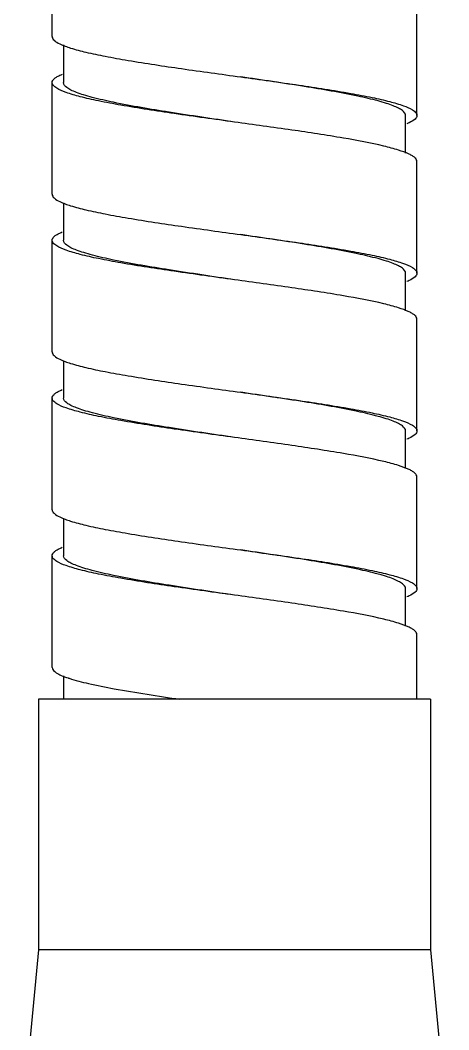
# Model space of a CAD drawing. Header units: millimetres. Extents: x 3766 to 4318, y 26587 to 26937.
# Drawn here: x 3994.39 to 4013.2, y 26761.88 to 26806.16 of the extents above; entities that cross this region are included whole.
import ezdxf

# ---------------------------------------------------------------- set-up
doc = ezdxf.new("R2010")
doc.units = ezdxf.units.MM

msp = doc.modelspace()

# ---------------------------------------------------------------- linework, layer by layer
for points in [[(3995.793, 26805.442), (3995.793, 26805.442), (3995.793, 26810.341), (3995.793, 26810.341)], [(4011.798, 26801.983), (4011.798, 26801.983), (4011.798, 26806.882), (4011.798, 26806.882)], [(3996.131, 26803.745), (3996.167, 26803.762), (3996.203, 26803.779), (3996.241, 26803.794)], [(3995.793, 26798.525), (3995.793, 26798.525), (3995.793, 26803.423), (3995.793, 26803.423)], [(4011.463, 26801.664), (4011.427, 26801.646), (4011.39, 26801.63), (4011.354, 26801.616)], [(4011.798, 26795.067), (4011.798, 26795.067), (4011.798, 26799.965), (4011.798, 26799.965)], [(3996.131, 26796.827), (3996.166, 26796.845), (3996.203, 26796.861), (3996.239, 26796.875)], [(3995.793, 26791.608), (3995.793, 26791.608), (3995.793, 26796.506), (3995.793, 26796.506)], [(4011.463, 26794.747), (4011.427, 26794.729), (4011.39, 26794.713), (4011.352, 26794.697)], [(4011.798, 26788.148), (4011.798, 26788.148), (4011.798, 26793.048), (4011.798, 26793.048)], [(3996.131, 26789.91), (3996.167, 26789.928), (3996.203, 26789.944), (3996.239, 26789.958)], [(3995.793, 26784.69), (3995.793, 26784.69), (3995.793, 26789.589), (3995.793, 26789.589)], [(4011.463, 26787.83), (4011.427, 26787.812), (4011.391, 26787.796), (4011.354, 26787.78)], [(4011.798, 26781.231), (4011.798, 26781.231), (4011.798, 26786.131), (4011.798, 26786.131)], [(3996.131, 26782.993), (3996.167, 26783.009), (3996.203, 26783.025), (3996.239, 26783.041)], [(3995.793, 26777.773), (3995.793, 26777.773), (3995.793, 26782.671), (3995.793, 26782.671)], [(4011.462, 26780.912), (4011.426, 26780.894), (4011.388, 26780.878), (4011.352, 26780.862)], [(4011.798, 26776.377), (4011.798, 26776.377), (4011.798, 26779.212), (4011.798, 26779.212)], [(3996.29, 26777.4), (3996.29, 26777.4), (3996.293, 26776.377), (3996.293, 26776.377)], [(3996.495, 26777.309), (3996.508, 26777.303), (3996.522, 26777.299), (3996.535, 26777.295)], [(4012.397, 26776.377), (4012.397, 26776.377), (3995.192, 26776.377), (3995.192, 26776.377)], [(3995.192, 26776.377), (3995.192, 26776.377), (3995.192, 26765.379), (3995.192, 26765.379)], [(4012.397, 26776.377), (4012.397, 26776.377), (4012.397, 26765.379), (4012.397, 26765.379)], [(3995.192, 26765.379), (3995.192, 26765.379), (3994.392, 26756.916), (3994.392, 26756.916)], [(4012.397, 26765.379), (4012.397, 26765.379), (3995.192, 26765.379), (3995.192, 26765.379)], [(4012.397, 26765.379), (4012.397, 26765.379), (4013.197, 26756.916), (4013.197, 26756.916)]]:
    msp.add_open_spline(points, degree=3)
for points, knots in [([(3995.793, 26805.442), (3995.793, 26805.382), (3995.831, 26805.327), (3995.877, 26805.283), (3995.877, 26805.283), (3995.949, 26805.21), (3996.037, 26805.166), (3996.126, 26805.124)], [0, 0, 0, 0, 0.5, 0.5, 0.5, 0.5, 1, 1, 1, 1]), ([(3996.126, 26805.124), (3996.28, 26805.05), (3996.441, 26804.992), (3996.603, 26804.942), (3996.603, 26804.942), (3996.825, 26804.873), (3997.05, 26804.814), (3997.275, 26804.761), (3997.275, 26804.761), (3997.556, 26804.694), (3997.84, 26804.635), (3998.123, 26804.58), (3998.123, 26804.58), (3998.455, 26804.516), (3998.788, 26804.456), (3999.123, 26804.4), (3999.123, 26804.4), (3999.904, 26804.267), (4000.687, 26804.15), (4001.471, 26804.037), (4001.471, 26804.037), (4002.336, 26803.913), (4003.202, 26803.795), (4004.067, 26803.676)], [0, 0, 0, 0, 0.166667, 0.166667, 0.166667, 0.166667, 0.333333, 0.333333, 0.333333, 0.333333, 0.5, 0.5, 0.5, 0.5, 0.666667, 0.666667, 0.666667, 0.666667, 0.833333, 0.833333, 0.833333, 0.833333, 1, 1, 1, 1]), ([(3996.29, 26805.074), (3996.29, 26805.074), (3996.293, 26803.945), (3996.293, 26803.945), (3996.293, 26803.945), (3996.293, 26803.945), (3996.293, 26803.424), (3996.293, 26803.424)], [0, 0, 0, 0, 0.5, 0.5, 0.5, 0.5, 1, 1, 1, 1]), ([(3995.793, 26803.423), (3995.793, 26803.485), (3995.833, 26803.541), (3995.878, 26803.584), (3995.878, 26803.584), (3995.91, 26803.616), (3995.946, 26803.641), (3995.984, 26803.665), (3995.984, 26803.665), (3996.031, 26803.695), (3996.08, 26803.721), (3996.131, 26803.745)], [0, 0, 0, 0, 0.333333, 0.333333, 0.333333, 0.333333, 0.666667, 0.666667, 0.666667, 0.666667, 1, 1, 1, 1]), ([(4011.302, 26801.983), (4011.302, 26802.068), (4011.235, 26802.141), (4011.165, 26802.195), (4011.165, 26802.195), (4011.11, 26802.239), (4011.054, 26802.271), (4010.996, 26802.302), (4010.996, 26802.302), (4010.92, 26802.339), (4010.84, 26802.375), (4010.76, 26802.408), (4010.76, 26802.408), (4010.661, 26802.446), (4010.56, 26802.481), (4010.46, 26802.513), (4010.46, 26802.513), (4010.34, 26802.551), (4010.219, 26802.586), (4010.097, 26802.619), (4010.097, 26802.619), (4009.802, 26802.698), (4009.503, 26802.766), (4009.204, 26802.83), (4009.204, 26802.83), (4008.426, 26802.994), (4007.642, 26803.127), (4006.858, 26803.253), (4006.858, 26803.253), (4005.928, 26803.402), (4004.999, 26803.539), (4004.067, 26803.676)], [0, 0, 0, 0, 0.125, 0.125, 0.125, 0.125, 0.25, 0.25, 0.25, 0.25, 0.375, 0.375, 0.375, 0.375, 0.5, 0.5, 0.5, 0.5, 0.625, 0.625, 0.625, 0.625, 0.75, 0.75, 0.75, 0.75, 0.875, 0.875, 0.875, 0.875, 1, 1, 1, 1]), ([(4004.067, 26803.676), (4004.922, 26803.558), (4005.777, 26803.439), (4006.632, 26803.313), (4006.632, 26803.313), (4007.387, 26803.204), (4008.143, 26803.087), (4008.893, 26802.952), (4008.893, 26802.952), (4009.208, 26802.896), (4009.521, 26802.837), (4009.832, 26802.772), (4009.832, 26802.772), (4010.093, 26802.717), (4010.353, 26802.659), (4010.61, 26802.591), (4010.61, 26802.591), (4010.81, 26802.539), (4011.009, 26802.481), (4011.204, 26802.41), (4011.204, 26802.41), (4011.34, 26802.361), (4011.475, 26802.306), (4011.599, 26802.23)], [0, 0, 0, 0, 0.166667, 0.166667, 0.166667, 0.166667, 0.333333, 0.333333, 0.333333, 0.333333, 0.5, 0.5, 0.5, 0.5, 0.666667, 0.666667, 0.666667, 0.666667, 0.833333, 0.833333, 0.833333, 0.833333, 1, 1, 1, 1]), ([(3995.995, 26803.176), (3995.964, 26803.194), (3995.934, 26803.214), (3995.906, 26803.238), (3995.906, 26803.238), (3995.849, 26803.285), (3995.793, 26803.351), (3995.793, 26803.423)], [0, 0, 0, 0, 0.5, 0.5, 0.5, 0.5, 1, 1, 1, 1]), ([(4003.795, 26801.694), (4002.914, 26801.815), (4002.033, 26801.937), (4001.152, 26802.065), (4001.152, 26802.065), (4000.37, 26802.179), (3999.587, 26802.298), (3998.807, 26802.434), (3998.807, 26802.434), (3998.48, 26802.492), (3998.155, 26802.553), (3997.83, 26802.62), (3997.83, 26802.62), (3997.559, 26802.677), (3997.288, 26802.737), (3997.021, 26802.805), (3997.021, 26802.805), (3996.813, 26802.86), (3996.606, 26802.919), (3996.403, 26802.991), (3996.403, 26802.991), (3996.262, 26803.04), (3996.122, 26803.097), (3995.995, 26803.176)], [0, 0, 0, 0, 0.166667, 0.166667, 0.166667, 0.166667, 0.333333, 0.333333, 0.333333, 0.333333, 0.5, 0.5, 0.5, 0.5, 0.666667, 0.666667, 0.666667, 0.666667, 0.833333, 0.833333, 0.833333, 0.833333, 1, 1, 1, 1]), ([(4003.795, 26801.694), (4002.837, 26801.835), (4001.879, 26801.975), (4000.923, 26802.127), (4000.923, 26802.127), (4000.109, 26802.255), (3999.295, 26802.392), (3998.487, 26802.559), (3998.487, 26802.559), (3998.175, 26802.624), (3997.864, 26802.694), (3997.555, 26802.776), (3997.555, 26802.776), (3997.427, 26802.809), (3997.302, 26802.845), (3997.176, 26802.884), (3997.176, 26802.884), (3997.07, 26802.916), (3996.966, 26802.952), (3996.862, 26802.992), (3996.862, 26802.992), (3996.777, 26803.024), (3996.694, 26803.06), (3996.614, 26803.099), (3996.614, 26803.099), (3996.552, 26803.13), (3996.495, 26803.164), (3996.436, 26803.208), (3996.436, 26803.208), (3996.364, 26803.264), (3996.293, 26803.337), (3996.293, 26803.424)], [0, 0, 0, 0, 0.125, 0.125, 0.125, 0.125, 0.25, 0.25, 0.25, 0.25, 0.375, 0.375, 0.375, 0.375, 0.5, 0.5, 0.5, 0.5, 0.625, 0.625, 0.625, 0.625, 0.75, 0.75, 0.75, 0.75, 0.875, 0.875, 0.875, 0.875, 1, 1, 1, 1]), ([(4011.297, 26800.334), (4011.297, 26800.334), (4011.3, 26801.509), (4011.3, 26801.509), (4011.3, 26801.509), (4011.3, 26801.509), (4011.302, 26801.983), (4011.302, 26801.983)], [0, 0, 0, 0, 0.5, 0.5, 0.5, 0.5, 1, 1, 1, 1]), ([(4011.798, 26801.983), (4011.798, 26801.923), (4011.758, 26801.868), (4011.714, 26801.824), (4011.714, 26801.824), (4011.64, 26801.751), (4011.552, 26801.707), (4011.463, 26801.664)], [0, 0, 0, 0, 0.5, 0.5, 0.5, 0.5, 1, 1, 1, 1]), ([(4011.599, 26802.23), (4011.629, 26802.211), (4011.657, 26802.191), (4011.685, 26802.168), (4011.685, 26802.168), (4011.742, 26802.12), (4011.798, 26802.056), (4011.798, 26801.983)], [0, 0, 0, 0, 0.5, 0.5, 0.5, 0.5, 1, 1, 1, 1]), ([(4011.459, 26800.286), (4011.311, 26800.357), (4011.154, 26800.413), (4010.995, 26800.462), (4010.995, 26800.462), (4010.782, 26800.529), (4010.566, 26800.585), (4010.348, 26800.638), (4010.348, 26800.638), (4009.762, 26800.779), (4009.168, 26800.889), (4008.572, 26800.989), (4008.572, 26800.989), (4007.819, 26801.118), (4007.066, 26801.233), (4006.311, 26801.343), (4006.311, 26801.343), (4005.472, 26801.463), (4004.633, 26801.578), (4003.795, 26801.694)], [0, 0, 0, 0, 0.2, 0.2, 0.2, 0.2, 0.4, 0.4, 0.4, 0.4, 0.6, 0.6, 0.6, 0.6, 0.8, 0.8, 0.8, 0.8, 1, 1, 1, 1]), ([(4011.798, 26799.965), (4011.798, 26800.025), (4011.758, 26800.081), (4011.712, 26800.125), (4011.712, 26800.125), (4011.68, 26800.157), (4011.644, 26800.183), (4011.607, 26800.205), (4011.607, 26800.205), (4011.56, 26800.235), (4011.51, 26800.262), (4011.459, 26800.286)], [0, 0, 0, 0, 0.333333, 0.333333, 0.333333, 0.333333, 0.666667, 0.666667, 0.666667, 0.666667, 1, 1, 1, 1]), ([(3995.793, 26798.525), (3995.793, 26798.465), (3995.831, 26798.41), (3995.877, 26798.366), (3995.877, 26798.366), (3995.95, 26798.292), (3996.037, 26798.248), (3996.127, 26798.205)], [0, 0, 0, 0, 0.5, 0.5, 0.5, 0.5, 1, 1, 1, 1]), ([(3996.127, 26798.205), (3996.281, 26798.132), (3996.441, 26798.075), (3996.605, 26798.025), (3996.605, 26798.025), (3996.827, 26797.955), (3997.052, 26797.898), (3997.276, 26797.844), (3997.276, 26797.844), (3997.557, 26797.777), (3997.841, 26797.718), (3998.123, 26797.662), (3998.123, 26797.662), (3998.456, 26797.598), (3998.789, 26797.539), (3999.124, 26797.481), (3999.124, 26797.481), (3999.904, 26797.349), (4000.688, 26797.233), (4001.472, 26797.12), (4001.472, 26797.12), (4002.336, 26796.996), (4003.202, 26796.877), (4004.067, 26796.758)], [0, 0, 0, 0, 0.166667, 0.166667, 0.166667, 0.166667, 0.333333, 0.333333, 0.333333, 0.333333, 0.5, 0.5, 0.5, 0.5, 0.666667, 0.666667, 0.666667, 0.666667, 0.833333, 0.833333, 0.833333, 0.833333, 1, 1, 1, 1]), ([(3996.29, 26798.156), (3996.29, 26798.156), (3996.293, 26797.027), (3996.293, 26797.027), (3996.293, 26797.027), (3996.293, 26797.027), (3996.293, 26796.506), (3996.293, 26796.506)], [0, 0, 0, 0, 0.5, 0.5, 0.5, 0.5, 1, 1, 1, 1]), ([(3995.793, 26796.506), (3995.793, 26796.566), (3995.833, 26796.623), (3995.877, 26796.667), (3995.877, 26796.667), (3995.91, 26796.699), (3995.946, 26796.724), (3995.984, 26796.747), (3995.984, 26796.747), (3996.031, 26796.776), (3996.08, 26796.803), (3996.131, 26796.827)], [0, 0, 0, 0, 0.333333, 0.333333, 0.333333, 0.333333, 0.666667, 0.666667, 0.666667, 0.666667, 1, 1, 1, 1]), ([(4011.302, 26795.068), (4011.303, 26795.152), (4011.235, 26795.224), (4011.165, 26795.279), (4011.165, 26795.279), (4011.109, 26795.323), (4011.053, 26795.356), (4010.994, 26795.385), (4010.994, 26795.385), (4010.918, 26795.424), (4010.839, 26795.459), (4010.757, 26795.491), (4010.757, 26795.491), (4010.658, 26795.529), (4010.558, 26795.564), (4010.457, 26795.596), (4010.457, 26795.596), (4010.337, 26795.634), (4010.215, 26795.669), (4010.093, 26795.702), (4010.093, 26795.702), (4009.798, 26795.782), (4009.499, 26795.849), (4009.198, 26795.913), (4009.198, 26795.913), (4008.422, 26796.077), (4007.64, 26796.21), (4006.857, 26796.336), (4006.857, 26796.336), (4005.928, 26796.485), (4004.999, 26796.621), (4004.067, 26796.758)], [0, 0, 0, 0, 0.125, 0.125, 0.125, 0.125, 0.25, 0.25, 0.25, 0.25, 0.375, 0.375, 0.375, 0.375, 0.5, 0.5, 0.5, 0.5, 0.625, 0.625, 0.625, 0.625, 0.75, 0.75, 0.75, 0.75, 0.875, 0.875, 0.875, 0.875, 1, 1, 1, 1]), ([(4004.067, 26796.758), (4004.922, 26796.64), (4005.777, 26796.522), (4006.631, 26796.396), (4006.631, 26796.396), (4007.385, 26796.285), (4008.14, 26796.17), (4008.892, 26796.035), (4008.892, 26796.035), (4009.205, 26795.979), (4009.519, 26795.92), (4009.831, 26795.855), (4009.831, 26795.855), (4010.092, 26795.8), (4010.352, 26795.742), (4010.608, 26795.674), (4010.608, 26795.674), (4010.808, 26795.622), (4011.007, 26795.564), (4011.202, 26795.493), (4011.202, 26795.493), (4011.339, 26795.444), (4011.474, 26795.389), (4011.597, 26795.313)], [0, 0, 0, 0, 0.166667, 0.166667, 0.166667, 0.166667, 0.333333, 0.333333, 0.333333, 0.333333, 0.5, 0.5, 0.5, 0.5, 0.666667, 0.666667, 0.666667, 0.666667, 0.833333, 0.833333, 0.833333, 0.833333, 1, 1, 1, 1]), ([(3995.995, 26796.259), (3995.964, 26796.277), (3995.936, 26796.296), (3995.906, 26796.32), (3995.906, 26796.32), (3995.849, 26796.368), (3995.793, 26796.434), (3995.793, 26796.506)], [0, 0, 0, 0, 0.5, 0.5, 0.5, 0.5, 1, 1, 1, 1]), ([(4003.795, 26794.776), (4002.914, 26794.898), (4002.034, 26795.02), (4001.154, 26795.147), (4001.154, 26795.147), (4000.371, 26795.261), (3999.588, 26795.38), (3998.808, 26795.517), (3998.808, 26795.517), (3998.482, 26795.575), (3998.157, 26795.635), (3997.832, 26795.702), (3997.832, 26795.702), (3997.56, 26795.758), (3997.29, 26795.818), (3997.022, 26795.888), (3997.022, 26795.888), (3996.815, 26795.942), (3996.607, 26796), (3996.404, 26796.073), (3996.404, 26796.073), (3996.262, 26796.123), (3996.123, 26796.18), (3995.995, 26796.259)], [0, 0, 0, 0, 0.166667, 0.166667, 0.166667, 0.166667, 0.333333, 0.333333, 0.333333, 0.333333, 0.5, 0.5, 0.5, 0.5, 0.666667, 0.666667, 0.666667, 0.666667, 0.833333, 0.833333, 0.833333, 0.833333, 1, 1, 1, 1]), ([(4003.795, 26794.776), (4002.838, 26794.917), (4001.88, 26795.059), (4000.923, 26795.21), (4000.923, 26795.21), (4000.11, 26795.338), (3999.297, 26795.473), (3998.49, 26795.642), (3998.49, 26795.642), (3998.178, 26795.706), (3997.866, 26795.776), (3997.559, 26795.857), (3997.559, 26795.857), (3997.431, 26795.891), (3997.304, 26795.927), (3997.18, 26795.966), (3997.18, 26795.966), (3997.074, 26795.999), (3996.969, 26796.034), (3996.864, 26796.074), (3996.864, 26796.074), (3996.78, 26796.106), (3996.696, 26796.142), (3996.615, 26796.182), (3996.615, 26796.182), (3996.554, 26796.213), (3996.495, 26796.245), (3996.436, 26796.289), (3996.436, 26796.289), (3996.364, 26796.346), (3996.293, 26796.419), (3996.293, 26796.506)], [0, 0, 0, 0, 0.125, 0.125, 0.125, 0.125, 0.25, 0.25, 0.25, 0.25, 0.375, 0.375, 0.375, 0.375, 0.5, 0.5, 0.5, 0.5, 0.625, 0.625, 0.625, 0.625, 0.75, 0.75, 0.75, 0.75, 0.875, 0.875, 0.875, 0.875, 1, 1, 1, 1]), ([(4011.597, 26795.313), (4011.628, 26795.294), (4011.656, 26795.275), (4011.684, 26795.251), (4011.684, 26795.251), (4011.742, 26795.203), (4011.798, 26795.139), (4011.798, 26795.067)], [0, 0, 0, 0, 0.5, 0.5, 0.5, 0.5, 1, 1, 1, 1]), ([(4011.459, 26793.369), (4011.31, 26793.44), (4011.153, 26793.496), (4010.995, 26793.545), (4010.995, 26793.545), (4010.781, 26793.612), (4010.564, 26793.668), (4010.346, 26793.721), (4010.346, 26793.721), (4009.76, 26793.862), (4009.166, 26793.972), (4008.571, 26794.072), (4008.571, 26794.072), (4007.819, 26794.201), (4007.064, 26794.316), (4006.31, 26794.424), (4006.31, 26794.424), (4005.472, 26794.546), (4004.633, 26794.661), (4003.795, 26794.776)], [0, 0, 0, 0, 0.2, 0.2, 0.2, 0.2, 0.4, 0.4, 0.4, 0.4, 0.6, 0.6, 0.6, 0.6, 0.8, 0.8, 0.8, 0.8, 1, 1, 1, 1]), ([(4011.297, 26793.417), (4011.297, 26793.417), (4011.3, 26794.592), (4011.3, 26794.592), (4011.3, 26794.592), (4011.3, 26794.592), (4011.302, 26795.068), (4011.302, 26795.068)], [0, 0, 0, 0, 0.5, 0.5, 0.5, 0.5, 1, 1, 1, 1]), ([(4011.798, 26795.067), (4011.798, 26795.006), (4011.758, 26794.951), (4011.714, 26794.907), (4011.714, 26794.907), (4011.64, 26794.834), (4011.552, 26794.79), (4011.463, 26794.747)], [0, 0, 0, 0, 0.5, 0.5, 0.5, 0.5, 1, 1, 1, 1]), ([(4011.798, 26793.048), (4011.798, 26793.108), (4011.758, 26793.164), (4011.712, 26793.208), (4011.712, 26793.208), (4011.679, 26793.24), (4011.644, 26793.264), (4011.607, 26793.288), (4011.607, 26793.288), (4011.56, 26793.318), (4011.509, 26793.345), (4011.459, 26793.369)], [0, 0, 0, 0, 0.333333, 0.333333, 0.333333, 0.333333, 0.666667, 0.666667, 0.666667, 0.666667, 1, 1, 1, 1]), ([(3995.793, 26791.608), (3995.793, 26791.548), (3995.831, 26791.492), (3995.877, 26791.448), (3995.877, 26791.448), (3995.95, 26791.375), (3996.037, 26791.331), (3996.127, 26791.288)], [0, 0, 0, 0, 0.5, 0.5, 0.5, 0.5, 1, 1, 1, 1]), ([(3996.127, 26791.288), (3996.281, 26791.215), (3996.443, 26791.157), (3996.605, 26791.108), (3996.605, 26791.108), (3996.827, 26791.038), (3997.052, 26790.979), (3997.276, 26790.926), (3997.276, 26790.926), (3997.557, 26790.86), (3997.841, 26790.8), (3998.125, 26790.745), (3998.125, 26790.745), (3998.456, 26790.681), (3998.791, 26790.621), (3999.124, 26790.565), (3999.124, 26790.565), (3999.905, 26790.432), (4000.688, 26790.314), (4001.472, 26790.202), (4001.472, 26790.202), (4002.336, 26790.079), (4003.202, 26789.96), (4004.067, 26789.841)], [0, 0, 0, 0, 0.166667, 0.166667, 0.166667, 0.166667, 0.333333, 0.333333, 0.333333, 0.333333, 0.5, 0.5, 0.5, 0.5, 0.666667, 0.666667, 0.666667, 0.666667, 0.833333, 0.833333, 0.833333, 0.833333, 1, 1, 1, 1]), ([(3996.289, 26791.239), (3996.289, 26791.239), (3996.293, 26790.11), (3996.293, 26790.11), (3996.293, 26790.11), (3996.293, 26790.11), (3996.293, 26789.588), (3996.293, 26789.588)], [0, 0, 0, 0, 0.5, 0.5, 0.5, 0.5, 1, 1, 1, 1]), ([(3995.793, 26789.589), (3995.793, 26789.649), (3995.833, 26789.706), (3995.877, 26789.75), (3995.877, 26789.75), (3995.91, 26789.78), (3995.946, 26789.806), (3995.983, 26789.83), (3995.983, 26789.83), (3996.031, 26789.859), (3996.08, 26789.886), (3996.131, 26789.91)], [0, 0, 0, 0, 0.333333, 0.333333, 0.333333, 0.333333, 0.666667, 0.666667, 0.666667, 0.666667, 1, 1, 1, 1]), ([(3995.995, 26789.34), (3995.964, 26789.359), (3995.936, 26789.379), (3995.906, 26789.403), (3995.906, 26789.403), (3995.849, 26789.45), (3995.793, 26789.516), (3995.793, 26789.589)], [0, 0, 0, 0, 0.5, 0.5, 0.5, 0.5, 1, 1, 1, 1]), ([(4003.795, 26787.859), (4002.838, 26788), (4001.88, 26788.14), (4000.925, 26788.291), (4000.925, 26788.291), (4000.111, 26788.42), (3999.299, 26788.556), (3998.492, 26788.724), (3998.492, 26788.724), (3998.179, 26788.789), (3997.868, 26788.859), (3997.559, 26788.94), (3997.559, 26788.94), (3997.431, 26788.974), (3997.304, 26789.009), (3997.18, 26789.047), (3997.18, 26789.047), (3997.074, 26789.081), (3996.969, 26789.116), (3996.866, 26789.156), (3996.866, 26789.156), (3996.781, 26789.189), (3996.697, 26789.224), (3996.618, 26789.264), (3996.618, 26789.264), (3996.557, 26789.295), (3996.496, 26789.327), (3996.439, 26789.372), (3996.439, 26789.372), (3996.365, 26789.427), (3996.293, 26789.501), (3996.293, 26789.588)], [0, 0, 0, 0, 0.125, 0.125, 0.125, 0.125, 0.25, 0.25, 0.25, 0.25, 0.375, 0.375, 0.375, 0.375, 0.5, 0.5, 0.5, 0.5, 0.625, 0.625, 0.625, 0.625, 0.75, 0.75, 0.75, 0.75, 0.875, 0.875, 0.875, 0.875, 1, 1, 1, 1]), ([(4011.302, 26788.151), (4011.303, 26788.235), (4011.235, 26788.307), (4011.165, 26788.362), (4011.165, 26788.362), (4011.11, 26788.405), (4011.053, 26788.437), (4010.994, 26788.468), (4010.994, 26788.468), (4010.918, 26788.507), (4010.837, 26788.542), (4010.757, 26788.574), (4010.757, 26788.574), (4010.658, 26788.613), (4010.558, 26788.647), (4010.456, 26788.679), (4010.456, 26788.679), (4010.337, 26788.717), (4010.215, 26788.752), (4010.095, 26788.785), (4010.095, 26788.785), (4009.799, 26788.864), (4009.499, 26788.932), (4009.2, 26788.995), (4009.2, 26788.995), (4008.424, 26789.16), (4007.641, 26789.294), (4006.857, 26789.418), (4006.857, 26789.418), (4005.928, 26789.566), (4004.997, 26789.704), (4004.067, 26789.841)], [0, 0, 0, 0, 0.125, 0.125, 0.125, 0.125, 0.25, 0.25, 0.25, 0.25, 0.375, 0.375, 0.375, 0.375, 0.5, 0.5, 0.5, 0.5, 0.625, 0.625, 0.625, 0.625, 0.75, 0.75, 0.75, 0.75, 0.875, 0.875, 0.875, 0.875, 1, 1, 1, 1]), ([(4004.067, 26789.841), (4004.922, 26789.723), (4005.777, 26789.605), (4006.631, 26789.479), (4006.631, 26789.479), (4007.385, 26789.368), (4008.14, 26789.252), (4008.892, 26789.118), (4008.892, 26789.118), (4009.205, 26789.062), (4009.518, 26789.003), (4009.831, 26788.938), (4009.831, 26788.938), (4010.091, 26788.883), (4010.35, 26788.824), (4010.608, 26788.757), (4010.608, 26788.757), (4010.808, 26788.705), (4011.007, 26788.646), (4011.202, 26788.576), (4011.202, 26788.576), (4011.339, 26788.527), (4011.474, 26788.472), (4011.597, 26788.396)], [0, 0, 0, 0, 0.166667, 0.166667, 0.166667, 0.166667, 0.333333, 0.333333, 0.333333, 0.333333, 0.5, 0.5, 0.5, 0.5, 0.666667, 0.666667, 0.666667, 0.666667, 0.833333, 0.833333, 0.833333, 0.833333, 1, 1, 1, 1]), ([(4003.795, 26787.859), (4002.914, 26787.981), (4002.034, 26788.101), (4001.154, 26788.23), (4001.154, 26788.23), (4000.371, 26788.344), (3999.588, 26788.463), (3998.808, 26788.6), (3998.808, 26788.6), (3998.482, 26788.658), (3998.157, 26788.718), (3997.832, 26788.785), (3997.832, 26788.785), (3997.56, 26788.841), (3997.29, 26788.901), (3997.022, 26788.97), (3997.022, 26788.97), (3996.815, 26789.025), (3996.607, 26789.083), (3996.404, 26789.156), (3996.404, 26789.156), (3996.262, 26789.205), (3996.123, 26789.261), (3995.995, 26789.34)], [0, 0, 0, 0, 0.166667, 0.166667, 0.166667, 0.166667, 0.333333, 0.333333, 0.333333, 0.333333, 0.5, 0.5, 0.5, 0.5, 0.666667, 0.666667, 0.666667, 0.666667, 0.833333, 0.833333, 0.833333, 0.833333, 1, 1, 1, 1]), ([(4011.297, 26786.5), (4011.297, 26786.5), (4011.3, 26787.675), (4011.3, 26787.675), (4011.3, 26787.675), (4011.3, 26787.675), (4011.302, 26788.151), (4011.302, 26788.151)], [0, 0, 0, 0, 0.5, 0.5, 0.5, 0.5, 1, 1, 1, 1]), ([(4011.798, 26788.148), (4011.798, 26788.089), (4011.758, 26788.033), (4011.714, 26787.989), (4011.714, 26787.989), (4011.64, 26787.917), (4011.553, 26787.873), (4011.463, 26787.83)], [0, 0, 0, 0, 0.5, 0.5, 0.5, 0.5, 1, 1, 1, 1]), ([(4011.597, 26788.396), (4011.628, 26788.377), (4011.656, 26788.357), (4011.684, 26788.334), (4011.684, 26788.334), (4011.742, 26788.286), (4011.798, 26788.221), (4011.798, 26788.148)], [0, 0, 0, 0, 0.5, 0.5, 0.5, 0.5, 1, 1, 1, 1]), ([(4011.459, 26786.452), (4011.31, 26786.523), (4011.153, 26786.578), (4010.995, 26786.627), (4010.995, 26786.627), (4010.781, 26786.694), (4010.564, 26786.751), (4010.346, 26786.804), (4010.346, 26786.804), (4009.76, 26786.944), (4009.166, 26787.054), (4008.571, 26787.156), (4008.571, 26787.156), (4007.819, 26787.283), (4007.064, 26787.398), (4006.31, 26787.507), (4006.31, 26787.507), (4005.472, 26787.629), (4004.633, 26787.744), (4003.795, 26787.859)], [0, 0, 0, 0, 0.2, 0.2, 0.2, 0.2, 0.4, 0.4, 0.4, 0.4, 0.6, 0.6, 0.6, 0.6, 0.8, 0.8, 0.8, 0.8, 1, 1, 1, 1]), ([(4011.798, 26786.131), (4011.798, 26786.191), (4011.758, 26786.247), (4011.712, 26786.291), (4011.712, 26786.291), (4011.679, 26786.322), (4011.644, 26786.347), (4011.607, 26786.372), (4011.607, 26786.372), (4011.56, 26786.401), (4011.509, 26786.428), (4011.459, 26786.452)], [0, 0, 0, 0, 0.333333, 0.333333, 0.333333, 0.333333, 0.666667, 0.666667, 0.666667, 0.666667, 1, 1, 1, 1]), ([(3995.793, 26784.69), (3995.793, 26784.63), (3995.831, 26784.575), (3995.877, 26784.531), (3995.877, 26784.531), (3995.95, 26784.458), (3996.037, 26784.414), (3996.127, 26784.371)], [0, 0, 0, 0, 0.5, 0.5, 0.5, 0.5, 1, 1, 1, 1]), ([(3996.127, 26784.371), (3996.28, 26784.298), (3996.441, 26784.24), (3996.605, 26784.191), (3996.605, 26784.191), (3996.825, 26784.121), (3997.05, 26784.062), (3997.276, 26784.009), (3997.276, 26784.009), (3997.556, 26783.942), (3997.84, 26783.883), (3998.123, 26783.828), (3998.123, 26783.828), (3998.455, 26783.764), (3998.789, 26783.704), (3999.123, 26783.648), (3999.123, 26783.648), (3999.904, 26783.515), (4000.687, 26783.397), (4001.471, 26783.285), (4001.471, 26783.285), (4002.336, 26783.161), (4003.202, 26783.043), (4004.067, 26782.924)], [0, 0, 0, 0, 0.166667, 0.166667, 0.166667, 0.166667, 0.333333, 0.333333, 0.333333, 0.333333, 0.5, 0.5, 0.5, 0.5, 0.666667, 0.666667, 0.666667, 0.666667, 0.833333, 0.833333, 0.833333, 0.833333, 1, 1, 1, 1]), ([(3996.29, 26784.322), (3996.29, 26784.322), (3996.293, 26783.193), (3996.293, 26783.193), (3996.293, 26783.193), (3996.293, 26783.193), (3996.293, 26782.672), (3996.293, 26782.672)], [0, 0, 0, 0, 0.5, 0.5, 0.5, 0.5, 1, 1, 1, 1]), ([(3995.793, 26782.671), (3995.793, 26782.732), (3995.833, 26782.789), (3995.878, 26782.831), (3995.878, 26782.831), (3995.91, 26782.864), (3995.946, 26782.889), (3995.984, 26782.912), (3995.984, 26782.912), (3996.031, 26782.942), (3996.08, 26782.968), (3996.131, 26782.993)], [0, 0, 0, 0, 0.333333, 0.333333, 0.333333, 0.333333, 0.666667, 0.666667, 0.666667, 0.666667, 1, 1, 1, 1]), ([(4011.302, 26781.231), (4011.302, 26781.316), (4011.235, 26781.388), (4011.165, 26781.443), (4011.165, 26781.443), (4011.11, 26781.487), (4011.054, 26781.519), (4010.996, 26781.548), (4010.996, 26781.548), (4010.92, 26781.587), (4010.841, 26781.623), (4010.761, 26781.654), (4010.761, 26781.654), (4010.662, 26781.694), (4010.562, 26781.729), (4010.46, 26781.761), (4010.46, 26781.761), (4010.34, 26781.799), (4010.219, 26781.833), (4010.097, 26781.867), (4010.097, 26781.867), (4009.802, 26781.946), (4009.503, 26782.014), (4009.204, 26782.078), (4009.204, 26782.078), (4008.426, 26782.241), (4007.642, 26782.375), (4006.858, 26782.501), (4006.858, 26782.501), (4005.928, 26782.649), (4004.999, 26782.787), (4004.067, 26782.924)], [0, 0, 0, 0, 0.125, 0.125, 0.125, 0.125, 0.25, 0.25, 0.25, 0.25, 0.375, 0.375, 0.375, 0.375, 0.5, 0.5, 0.5, 0.5, 0.625, 0.625, 0.625, 0.625, 0.75, 0.75, 0.75, 0.75, 0.875, 0.875, 0.875, 0.875, 1, 1, 1, 1]), ([(4004.067, 26782.924), (4004.922, 26782.806), (4005.777, 26782.687), (4006.632, 26782.563), (4006.632, 26782.563), (4007.387, 26782.451), (4008.141, 26782.335), (4008.893, 26782.2), (4008.893, 26782.2), (4009.208, 26782.144), (4009.521, 26782.085), (4009.832, 26782.019), (4009.832, 26782.019), (4010.093, 26781.966), (4010.353, 26781.907), (4010.61, 26781.839), (4010.61, 26781.839), (4010.809, 26781.787), (4011.009, 26781.729), (4011.204, 26781.658), (4011.204, 26781.658), (4011.34, 26781.609), (4011.475, 26781.554), (4011.599, 26781.477)], [0, 0, 0, 0, 0.166667, 0.166667, 0.166667, 0.166667, 0.333333, 0.333333, 0.333333, 0.333333, 0.5, 0.5, 0.5, 0.5, 0.666667, 0.666667, 0.666667, 0.666667, 0.833333, 0.833333, 0.833333, 0.833333, 1, 1, 1, 1]), ([(3995.995, 26782.423), (3995.964, 26782.442), (3995.934, 26782.462), (3995.906, 26782.485), (3995.906, 26782.485), (3995.849, 26782.533), (3995.793, 26782.599), (3995.793, 26782.671)], [0, 0, 0, 0, 0.5, 0.5, 0.5, 0.5, 1, 1, 1, 1]), ([(4003.795, 26780.942), (4002.914, 26781.063), (4002.033, 26781.184), (4001.154, 26781.313), (4001.154, 26781.313), (4000.37, 26781.427), (3999.587, 26781.546), (3998.807, 26781.682), (3998.807, 26781.682), (3998.48, 26781.74), (3998.155, 26781.801), (3997.83, 26781.868), (3997.83, 26781.868), (3997.559, 26781.924), (3997.288, 26781.985), (3997.021, 26782.053), (3997.021, 26782.053), (3996.813, 26782.108), (3996.607, 26782.167), (3996.404, 26782.239), (3996.404, 26782.239), (3996.262, 26782.288), (3996.122, 26782.344), (3995.995, 26782.423)], [0, 0, 0, 0, 0.166667, 0.166667, 0.166667, 0.166667, 0.333333, 0.333333, 0.333333, 0.333333, 0.5, 0.5, 0.5, 0.5, 0.666667, 0.666667, 0.666667, 0.666667, 0.833333, 0.833333, 0.833333, 0.833333, 1, 1, 1, 1]), ([(4003.795, 26780.942), (4002.837, 26781.083), (4001.88, 26781.223), (4000.923, 26781.374), (4000.923, 26781.374), (4000.109, 26781.503), (3999.295, 26781.639), (3998.488, 26781.807), (3998.488, 26781.807), (3998.175, 26781.872), (3997.864, 26781.942), (3997.555, 26782.023), (3997.555, 26782.023), (3997.429, 26782.057), (3997.302, 26782.093), (3997.177, 26782.132), (3997.177, 26782.132), (3997.072, 26782.164), (3996.966, 26782.2), (3996.863, 26782.24), (3996.863, 26782.24), (3996.777, 26782.272), (3996.694, 26782.308), (3996.614, 26782.347), (3996.614, 26782.347), (3996.554, 26782.378), (3996.495, 26782.411), (3996.436, 26782.455), (3996.436, 26782.455), (3996.364, 26782.512), (3996.293, 26782.585), (3996.293, 26782.672)], [0, 0, 0, 0, 0.125, 0.125, 0.125, 0.125, 0.25, 0.25, 0.25, 0.25, 0.375, 0.375, 0.375, 0.375, 0.5, 0.5, 0.5, 0.5, 0.625, 0.625, 0.625, 0.625, 0.75, 0.75, 0.75, 0.75, 0.875, 0.875, 0.875, 0.875, 1, 1, 1, 1]), ([(4011.599, 26781.477), (4011.628, 26781.459), (4011.657, 26781.44), (4011.685, 26781.416), (4011.685, 26781.416), (4011.742, 26781.368), (4011.798, 26781.304), (4011.798, 26781.231)], [0, 0, 0, 0, 0.5, 0.5, 0.5, 0.5, 1, 1, 1, 1]), ([(4011.297, 26779.583), (4011.297, 26779.583), (4011.299, 26780.756), (4011.299, 26780.756), (4011.299, 26780.756), (4011.299, 26780.756), (4011.302, 26781.231), (4011.302, 26781.231)], [0, 0, 0, 0, 0.5, 0.5, 0.5, 0.5, 1, 1, 1, 1]), ([(4011.798, 26781.231), (4011.798, 26781.171), (4011.758, 26781.116), (4011.714, 26781.072), (4011.714, 26781.072), (4011.64, 26780.999), (4011.552, 26780.954), (4011.462, 26780.912)], [0, 0, 0, 0, 0.5, 0.5, 0.5, 0.5, 1, 1, 1, 1]), ([(4011.459, 26779.534), (4011.311, 26779.604), (4011.154, 26779.661), (4010.995, 26779.71), (4010.995, 26779.71), (4010.782, 26779.777), (4010.566, 26779.833), (4010.348, 26779.885), (4010.348, 26779.885), (4009.762, 26780.027), (4009.168, 26780.137), (4008.572, 26780.237), (4008.572, 26780.237), (4007.819, 26780.366), (4007.066, 26780.481), (4006.311, 26780.59), (4006.311, 26780.59), (4005.472, 26780.711), (4004.633, 26780.827), (4003.795, 26780.942)], [0, 0, 0, 0, 0.2, 0.2, 0.2, 0.2, 0.4, 0.4, 0.4, 0.4, 0.6, 0.6, 0.6, 0.6, 0.8, 0.8, 0.8, 0.8, 1, 1, 1, 1]), ([(4011.798, 26779.212), (4011.798, 26779.273), (4011.758, 26779.329), (4011.712, 26779.373), (4011.712, 26779.373), (4011.68, 26779.405), (4011.644, 26779.431), (4011.607, 26779.453), (4011.607, 26779.453), (4011.56, 26779.483), (4011.51, 26779.509), (4011.459, 26779.534)], [0, 0, 0, 0, 0.333333, 0.333333, 0.333333, 0.333333, 0.666667, 0.666667, 0.666667, 0.666667, 1, 1, 1, 1]), ([(3995.793, 26777.773), (3995.793, 26777.675), (3995.884, 26777.598), (3995.971, 26777.54), (3995.971, 26777.54), (3996.044, 26777.492), (3996.116, 26777.457), (3996.19, 26777.424), (3996.19, 26777.424), (3996.289, 26777.381), (3996.392, 26777.342), (3996.495, 26777.309)], [0, 0, 0, 0, 0.333333, 0.333333, 0.333333, 0.333333, 0.666667, 0.666667, 0.666667, 0.666667, 1, 1, 1, 1]), ([(3996.535, 26777.295), (3996.815, 26777.203), (3997.101, 26777.131), (3997.387, 26777.065), (3997.387, 26777.065), (3997.762, 26776.979), (3998.139, 26776.906), (3998.517, 26776.836), (3998.517, 26776.836), (3999.474, 26776.661), (4000.438, 26776.517), (4001.401, 26776.377)], [0, 0, 0, 0, 0.333333, 0.333333, 0.333333, 0.333333, 0.666667, 0.666667, 0.666667, 0.666667, 1, 1, 1, 1])]:
    msp.add_open_spline(points, degree=3, knots=knots)

doc.saveas('drawing.dxf')
